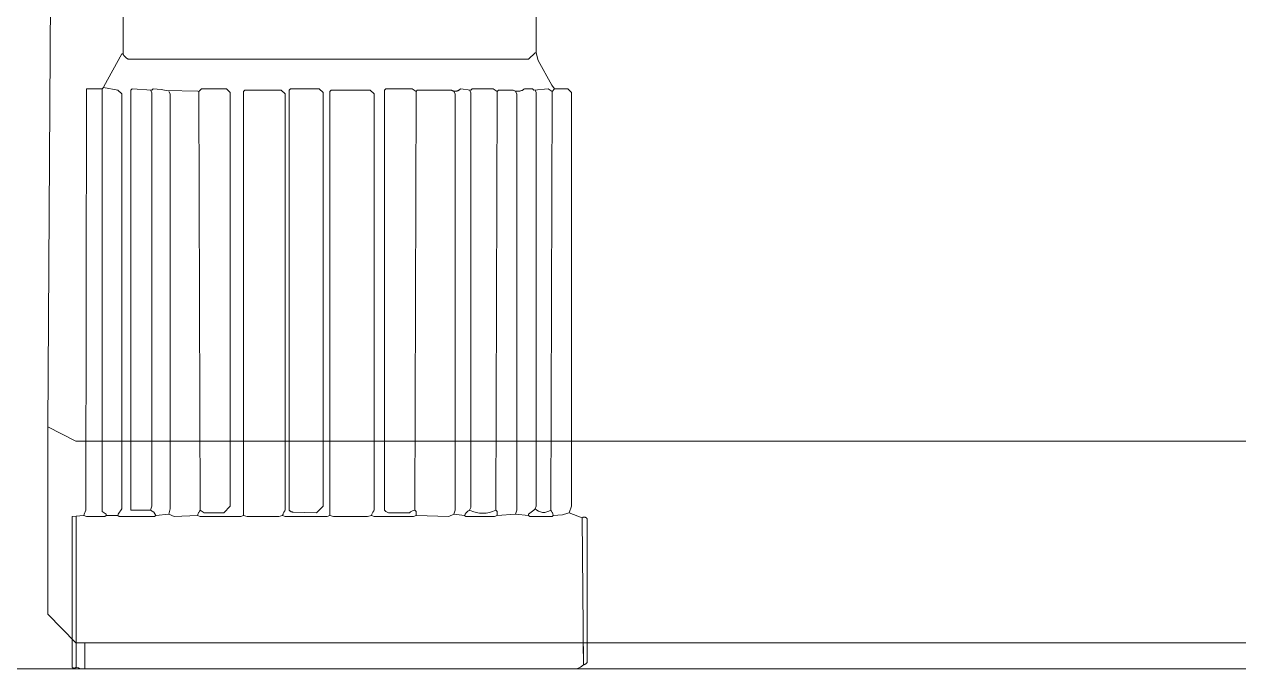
# Model space of a CAD drawing. Header units: millimetres. Extents: x 0 to 28440, y -12508 to -2066.
# Drawn here: x 15594.5 to 15688.8, y -11662.7 to -11612.7 of the extents above; entities that cross this region are included whole.
import ezdxf

# ---------------------------------------------------------------- set-up
doc = ezdxf.new("R2010")
doc.units = ezdxf.units.MM
doc.layers.add('DS-定制五金', color=2, linetype='Continuous', lineweight=13)
doc.layers.add('DS-定制柜体', color=4, linetype='Continuous', lineweight=13)

# ---------------------------------------------------------------- blocks, each defined once
blk = doc.blocks.new('LEGEND_d3e6bdb468ea488bd05571ffb39fac93_d3da621e1dc04da98d470efddcf8631cc4e987ac-bb7d-4b6a-88a1-6a62ea4ebbe8')
at = {"layer": 'DS-定制五金', "color": 0, "linetype": 'Continuous'}
for p, q in [((19.9, 22.209), (19.9, 20)), ((59, 20.2), (58.985, 21.91)), ((59.3, 20.4), (59.3, 21.91)), ((19.9, 20), (19.91, 19.992)), ((19.91, 19.992), (19.92, 19.985)), ((19.92, 19.985), (19.931, 19.979)), ((19.931, 19.979), (19.942, 19.973)), ((19.942, 19.973), (19.954, 19.968)), ((19.954, 19.968), (19.965, 19.963)), ((19.965, 19.963), (19.977, 19.959)), ((19.977, 19.959), (19.989, 19.955)), ((19.989, 19.955), (20.001, 19.952)), ((20.001, 19.952), (20.014, 19.95)), ((20.014, 19.95), (20.026, 19.949)), ((20.026, 19.949), (20.039, 19.948)), ((20.039, 19.948), (20.051, 19.947)), ((20.051, 19.947), (20.064, 19.948)), ((20.064, 19.948), (20.077, 19.949)), ((20.077, 19.949), (20.089, 19.951)), ((20.089, 19.951), (20.101, 19.953)), ((20.101, 19.953), (20.114, 19.956)), ((20.114, 19.956), (20.126, 19.96)), ((20.126, 19.96), (20.137, 19.964)), ((20.137, 19.964), (20.149, 19.969)), ((20.149, 19.969), (20.16, 19.974)), ((20.16, 19.974), (20.171, 19.98)), ((20.171, 19.98), (20.182, 19.987)), ((20.182, 19.987), (20.192, 19.994)), ((20.2, 20), (20.39, 19.97)), ((20.39, 19.97), (20.5, 19.9)), ((20.5, 19.9), (58.5, 19.9)), ((58.5, 19.9), (58.79, 20.03)), ((58.79, 20.03), (59, 20.2)), ((59, 20.2), (59.023, 20.205)), ((59.023, 20.205), (59.045, 20.21)), ((59.045, 20.21), (59.068, 20.217)), ((59.068, 20.217), (59.089, 20.225)), ((59.089, 20.225), (59.111, 20.234)), ((59.111, 20.234), (59.132, 20.245)), ((59.132, 20.245), (59.152, 20.256)), ((59.152, 20.256), (59.171, 20.268)), ((59.171, 20.268), (59.19, 20.282)), ((59.19, 20.282), (59.209, 20.296)), ((59.209, 20.296), (59.226, 20.311)), ((59.226, 20.311), (59.243, 20.328)), ((59.243, 20.328), (59.259, 20.345)), ((59.259, 20.345), (59.273, 20.363)), ((59.273, 20.363), (59.287, 20.381)), ((59.287, 20.381), (59.3, 20.4))]:
    blk.add_line(p, q, dxfattribs=at)
blk = doc.blocks.new('LEGEND_d3e6bdb468ea488bd05571ffb39fac93_d3da621e1dc04da98d470efddcf8631cab387f7d-6159-4f53-a709-f09bd9b5b5cb')
at = {"layer": 'DS-定制五金', "color": 0, "linetype": 'Continuous'}
for p, q in [((19.9, 22.209), (19.9, 20)), ((59, 20.2), (58.985, 21.91)), ((59.3, 20.4), (59.3, 21.91)), ((19.9, 20), (19.91, 19.992)), ((19.91, 19.992), (19.92, 19.985)), ((19.92, 19.985), (19.931, 19.979)), ((19.931, 19.979), (19.942, 19.973)), ((19.942, 19.973), (19.954, 19.968)), ((19.954, 19.968), (19.965, 19.963)), ((19.965, 19.963), (19.977, 19.959)), ((19.977, 19.959), (19.989, 19.955)), ((19.989, 19.955), (20.001, 19.952)), ((20.001, 19.952), (20.014, 19.95)), ((20.014, 19.95), (20.026, 19.949)), ((20.026, 19.949), (20.039, 19.948)), ((20.039, 19.948), (20.051, 19.947)), ((20.051, 19.947), (20.064, 19.948)), ((20.064, 19.948), (20.077, 19.949)), ((20.077, 19.949), (20.089, 19.951)), ((20.089, 19.951), (20.101, 19.953)), ((20.101, 19.953), (20.114, 19.956)), ((20.114, 19.956), (20.126, 19.96)), ((20.126, 19.96), (20.137, 19.964)), ((20.137, 19.964), (20.149, 19.969)), ((20.149, 19.969), (20.16, 19.974)), ((20.16, 19.974), (20.171, 19.98)), ((20.171, 19.98), (20.182, 19.987)), ((20.182, 19.987), (20.192, 19.994)), ((20.2, 20), (20.39, 19.97)), ((20.39, 19.97), (20.5, 19.9)), ((20.5, 19.9), (58.5, 19.9)), ((58.5, 19.9), (58.79, 20.03)), ((58.79, 20.03), (59, 20.2)), ((59, 20.2), (59.023, 20.205)), ((59.023, 20.205), (59.045, 20.21)), ((59.045, 20.21), (59.068, 20.217)), ((59.068, 20.217), (59.089, 20.225)), ((59.089, 20.225), (59.111, 20.234)), ((59.111, 20.234), (59.132, 20.245)), ((59.132, 20.245), (59.152, 20.256)), ((59.152, 20.256), (59.171, 20.268)), ((59.171, 20.268), (59.19, 20.282)), ((59.19, 20.282), (59.209, 20.296)), ((59.209, 20.296), (59.226, 20.311)), ((59.226, 20.311), (59.243, 20.328)), ((59.243, 20.328), (59.259, 20.345)), ((59.259, 20.345), (59.273, 20.363)), ((59.273, 20.363), (59.287, 20.381)), ((59.287, 20.381), (59.3, 20.4))]:
    blk.add_line(p, q, dxfattribs=at)
blk = doc.blocks.new('LEGEND_953293f18ee7726aa09bb76cf57d91c6_3e65892476c2494f8949352c9f7041b3')
at = {"layer": 'DS-定制五金', "color": 134, "linetype": 'Continuous'}
for p, q in [((111.362, 113.713), (110.854, 35.516)), ((110.854, 35.516), (110.854, 21.525)), ((110.854, 21.525), (113.006, 19.372)), ((113.006, 19.372), (543.506, 19.372))]:
    blk.add_line(p, q, dxfattribs=at)
at = {"layer": 'DS-定制五金', "color": 134, "linetype": 'Continuous', "flags": 128}
blk.add_lwpolyline([(110.854, 35.516), (113.006, 34.44), (543.506, 34.44), (546.735, 35.516)], dxfattribs=at)
blk = doc.blocks.new('LEGEND_d3e6bdb468ea488bd05571ffb39fac93_d3da621e1dc04da98d470efddcf8631cd9bfe25e-3045-472c-9ae9-103e1ed977b9')
at = {"layer": 'DS-定制五金', "color": 0, "linetype": 'Continuous', "flags": 128}
for points in [[(56.8, 64.9), (56.58, 65.19), (55.538, 67.108), (55.4, 67.7), (55.4, 114.5)], [(23.8, 114.6), (23.8, 67.6), (23.816, 67.564), (23.834, 67.53), (23.853, 67.496), (23.874, 67.464), (23.897, 67.432), (23.922, 67.402), (23.948, 67.373), (23.976, 67.346), (24.005, 67.32), (24.035, 67.295), (24.067, 67.272), (24.099, 67.251), (24.133, 67.232), (24.168, 67.214), (24.2, 67.2), (54.8, 67.2), (55.3, 67.7), (55.4, 67.7)], [(22.5, 31.8), (22.5, 31.9), (22.2, 32.1), (22.2, 64.9), (22.3, 65), (22.32, 65.09), (23.7, 67.6), (23.8, 67.6)], [(20.8, 31.8), (20.82, 31.89), (20.95, 32.2), (21, 64.9), (22.2, 64.9), (22.3, 65), (23.4, 64.8), (23.7, 64.5), (23.7, 32.3), (23.42, 31.89), (23.4, 31.8)], [(29.7, 32.2), (30, 32), (31.5, 32), (32, 32.5), (32, 64.6), (31.7, 64.9), (29.8, 64.9), (29.6, 64.7), (29.51, 64.72), (27.092, 64.762), (26.708, 64.838), (26.1, 64.9), (26, 64.8), (24.5, 64.9), (24.4, 64.8), (24.4, 32.2), (25.9, 32.2)], [(25.9, 32.2), (26, 32.5), (26, 64.6), (25.9, 64.8)], [(27.3, 64.7), (27.4, 64.5), (27.4, 32.3), (27.3, 31.9), (26.3, 31.8)], [(29.7, 32.2), (29.6, 64.7)], [(33, 31.8), (33, 64.7), (33.1, 64.8), (35.9, 64.8), (36.2, 64.5), (36.2, 32.2), (36.169, 32.162), (36.14, 32.122), (36.114, 32.08), (36.089, 32.038), (36.067, 31.994), (36.047, 31.949), (36.03, 31.903), (36.015, 31.856), (36.002, 31.808), (36, 31.8)], [(39.1, 32.5), (39.1, 64.6), (38.8, 64.9), (36.6, 64.9), (36.5, 64.8), (36.5, 32.2), (36.515, 32.183), (36.53, 32.167), (36.546, 32.152), (36.563, 32.138), (36.581, 32.125), (36.6, 32.112), (36.619, 32.101), (36.638, 32.091), (36.659, 32.081), (36.679, 32.073), (36.7, 32.066), (36.722, 32.06), (36.743, 32.055), (36.765, 32.051), (36.787, 32.048), (36.802, 32.047), (38.6, 32), (39.1, 32.5)], [(39.6, 31.8), (39.6, 64.7), (39.7, 64.8), (42.7, 64.8), (43, 64.5), (43, 32.2), (42.969, 32.162), (42.94, 32.122), (42.914, 32.08), (42.889, 32.038), (42.867, 31.994), (42.847, 31.949), (42.83, 31.903), (42.815, 31.856), (42.802, 31.808), (42.8, 31.8)], [(45.7, 32), (44.1, 32), (43.9, 32.1), (43.8, 32.2), (43.8, 64.8), (43.9, 64.9), (45.9, 64.9), (46.2, 64.7), (46.3, 64.8), (48.9, 64.8), (48.924, 64.785), (48.948, 64.772), (48.973, 64.759), (48.998, 64.749), (49.024, 64.739), (49.051, 64.731), (49.078, 64.724), (49.105, 64.719), (49.132, 64.715), (49.16, 64.712), (49.188, 64.711), (49.216, 64.711), (49.243, 64.713), (49.271, 64.717), (49.298, 64.721), (49.325, 64.727), (49.352, 64.735), (49.378, 64.744), (49.404, 64.754), (49.429, 64.766), (49.454, 64.779), (49.478, 64.793), (49.501, 64.809), (49.523, 64.825), (49.544, 64.843), (49.565, 64.862), (49.584, 64.882), (49.6, 64.9), (50.4, 64.8), (50.5, 64.9), (52.1, 64.9), (52.4, 64.7), (52.5, 64.8), (53.6, 64.8), (53.639, 64.781), (53.678, 64.765), (53.719, 64.75), (53.76, 64.738), (53.801, 64.728), (53.844, 64.72), (53.886, 64.714), (53.929, 64.711), (53.972, 64.709), (54.015, 64.71), (54.057, 64.714), (54.1, 64.719), (54.142, 64.727), (54.184, 64.737), (54.225, 64.749), (54.266, 64.763), (54.305, 64.779), (54.344, 64.797), (54.382, 64.818), (54.418, 64.84), (54.454, 64.864), (54.488, 64.89), (54.5, 64.9), (55.1, 64.9), (55.2, 64.8), (56.3, 64.9), (56.6, 64.7), (56.8, 64.9), (57.8, 64.9), (58.1, 64.6), (58.1, 32.5), (57.9, 32), (57.81, 31.98), (57.395, 31.843), (56.7, 31.8), (56.688, 31.848), (56.673, 31.895), (56.656, 31.941), (56.637, 31.986), (56.615, 32.03), (56.591, 32.073), (56.564, 32.115), (56.536, 32.155), (56.506, 32.193), (56.5, 32.2)], [(46.2, 31.8), (46.2, 32.1), (46.1, 32.2), (46.2, 64.7)], [(49.1, 31.9), (49.2, 32.2), (49.2, 64.5), (49.1, 64.7)], [(49.9, 31.8), (50, 31.7), (52.2, 31.7), (52.4, 31.8), (53.8, 31.9), (53.9, 32.2), (53.9, 64.5), (53.8, 64.7)], [(50.3, 32.2), (50.4, 32.4), (50.4, 64.6), (50.3, 64.8)], [(52.4, 31.8), (52.4, 32.1), (52.3, 32.2), (52.4, 64.7)], [(54.8, 31.8), (54.8, 31.9), (55.2, 32.2), (55.3, 32.3), (55.4, 32.5), (55.4, 64.6), (55.3, 64.8)], [(56.5, 32.2), (56.6, 64.7)], [(26.3, 31.8), (26.2, 31.7), (23.5, 31.7), (23.4, 31.8), (22.5, 31.8), (22.4, 31.7), (21, 31.7), (20.8, 31.8), (19.9, 31.7), (19.9, 20), (19.91, 19.992), (19.92, 19.985), (19.931, 19.979), (19.942, 19.973), (19.954, 19.968), (19.965, 19.963), (19.977, 19.959), (19.989, 19.955), (20.001, 19.952), (20.014, 19.95), (20.026, 19.949), (20.039, 19.948), (20.051, 19.947), (20.064, 19.948), (20.077, 19.949), (20.089, 19.951), (20.101, 19.953), (20.114, 19.956), (20.126, 19.96), (20.137, 19.964), (20.149, 19.969), (20.16, 19.974), (20.171, 19.98), (20.182, 19.987), (20.192, 19.994), (20.2, 20), (20.39, 19.97), (20.5, 19.9), (58.5, 19.9), (58.79, 20.03), (59, 20.2), (59.023, 20.205), (59.045, 20.21), (59.068, 20.217), (59.089, 20.225), (59.111, 20.234), (59.132, 20.245), (59.152, 20.256), (59.171, 20.268), (59.19, 20.282), (59.209, 20.296), (59.226, 20.311), (59.243, 20.328), (59.259, 20.345), (59.273, 20.363), (59.287, 20.381), (59.3, 20.4), (59.3, 31.5), (59.295, 31.512), (59.289, 31.524), (59.282, 31.536), (59.275, 31.547), (59.268, 31.558), (59.259, 31.568), (59.25, 31.578), (59.241, 31.588), (59.231, 31.597), (59.221, 31.605), (59.21, 31.613), (59.199, 31.621), (59.188, 31.628), (59.176, 31.634), (59.164, 31.639), (59.152, 31.644), (59.139, 31.648), (59.126, 31.652), (59.113, 31.655), (59.1, 31.657), (59.087, 31.659), (59.074, 31.66), (59.06, 31.66), (59.047, 31.659), (59.034, 31.658), (59.021, 31.656), (59.008, 31.654), (58.995, 31.65), (58.982, 31.646), (58.969, 31.642), (58.957, 31.636), (58.945, 31.631), (58.934, 31.624), (58.922, 31.617), (58.912, 31.609), (58.901, 31.601), (58.9, 31.6), (57.9, 32)], [(27.3, 31.9), (27.7, 31.7), (29.5, 31.8), (29.512, 31.848), (29.527, 31.895), (29.544, 31.941), (29.563, 31.986), (29.585, 32.03), (29.609, 32.073), (29.636, 32.115), (29.664, 32.155), (29.694, 32.193), (29.7, 32.2)], [(29.5, 31.8), (29.7, 31.7), (32.8, 31.7), (33, 31.8), (33.3, 31.7), (35.7, 31.7), (36, 31.8), (36.2, 31.7), (39.4, 31.7), (39.6, 31.8), (39.9, 31.7), (42.5, 31.7), (42.8, 31.8), (43, 31.7), (46, 31.7), (46.2, 31.8), (48.7, 31.7), (49.1, 31.9), (49.9, 31.8), (49.922, 31.842), (49.947, 31.882), (49.974, 31.921), (50.003, 31.959), (50.033, 31.995), (50.066, 32.03), (50.1, 32.063), (50.136, 32.093), (50.173, 32.122), (50.212, 32.149), (50.253, 32.174), (50.294, 32.197), (50.3, 32.2)], [(56.7, 31.8), (56.6, 31.7), (54.9, 31.7), (54.8, 31.8), (53.8, 31.9)], [(59, 20.2), (58.9, 31.6)]]:
    blk.add_lwpolyline(points, dxfattribs=at)
at = {"layer": 'DS-定制五金', "color": 0, "linetype": 'Continuous'}
for centre, major_axis, start_param, end_param in [((25.59, 31.49), (0, 0.775), 5.124061, 5.871514), ((46.308, 31.283), (0, 0.94), 0.223477, 0.703818), ((51.3, 34.139), (0, 2.181), 2.665345, 3.61784), ((55.96, 32.969), (0, 0.939), 2.362764, 3.754139)]:
    blk.add_ellipse(centre, major_axis=major_axis, ratio=1, start_param=start_param, end_param=end_param, dxfattribs=at)
blk = doc.blocks.new('LEGEND_d3e6bdb468ea488bd05571ffb39fac93_d3da621e1dc04da98d470efddcf8631cea69e9b8-d82e-4533-b4b5-eace0ded3eba')
at = {"layer": 'DS-定制五金', "color": 0, "linetype": 'Continuous', "flags": 128}
for points in [[(56.8, 64.9), (56.58, 65.19), (55.538, 67.108), (55.4, 67.7), (55.4, 114.5)], [(23.8, 114.6), (23.8, 67.6), (23.816, 67.564), (23.834, 67.53), (23.853, 67.496), (23.874, 67.464), (23.897, 67.432), (23.922, 67.402), (23.948, 67.373), (23.976, 67.346), (24.005, 67.32), (24.035, 67.295), (24.067, 67.272), (24.099, 67.251), (24.133, 67.232), (24.168, 67.214), (24.2, 67.2), (54.8, 67.2), (55.3, 67.7), (55.4, 67.7)], [(22.5, 31.8), (22.5, 31.9), (22.2, 32.1), (22.2, 64.9), (22.3, 65), (22.32, 65.09), (23.7, 67.6), (23.8, 67.6)], [(20.8, 31.8), (20.82, 31.89), (20.95, 32.2), (21, 64.9), (22.2, 64.9), (22.3, 65), (23.4, 64.8), (23.7, 64.5), (23.7, 32.3), (23.42, 31.89), (23.4, 31.8)], [(29.7, 32.2), (30, 32), (31.5, 32), (32, 32.5), (32, 64.6), (31.7, 64.9), (29.8, 64.9), (29.6, 64.7), (29.51, 64.72), (27.092, 64.762), (26.708, 64.838), (26.1, 64.9), (26, 64.8), (24.5, 64.9), (24.4, 64.8), (24.4, 32.2), (25.9, 32.2)], [(25.9, 32.2), (26, 32.5), (26, 64.6), (25.9, 64.8)], [(27.3, 64.7), (27.4, 64.5), (27.4, 32.3), (27.3, 31.9), (26.3, 31.8)], [(29.7, 32.2), (29.6, 64.7)], [(33, 31.8), (33, 64.7), (33.1, 64.8), (35.9, 64.8), (36.2, 64.5), (36.2, 32.2), (36.169, 32.162), (36.14, 32.122), (36.114, 32.08), (36.089, 32.038), (36.067, 31.994), (36.047, 31.949), (36.03, 31.903), (36.015, 31.856), (36.002, 31.808), (36, 31.8)], [(39.1, 32.5), (39.1, 64.6), (38.8, 64.9), (36.6, 64.9), (36.5, 64.8), (36.5, 32.2), (36.515, 32.183), (36.53, 32.167), (36.546, 32.152), (36.563, 32.138), (36.581, 32.125), (36.6, 32.112), (36.619, 32.101), (36.638, 32.091), (36.659, 32.081), (36.679, 32.073), (36.7, 32.066), (36.722, 32.06), (36.743, 32.055), (36.765, 32.051), (36.787, 32.048), (36.802, 32.047), (38.6, 32), (39.1, 32.5)], [(39.6, 31.8), (39.6, 64.7), (39.7, 64.8), (42.7, 64.8), (43, 64.5), (43, 32.2), (42.969, 32.162), (42.94, 32.122), (42.914, 32.08), (42.889, 32.038), (42.867, 31.994), (42.847, 31.949), (42.83, 31.903), (42.815, 31.856), (42.802, 31.808), (42.8, 31.8)], [(45.7, 32), (44.1, 32), (43.9, 32.1), (43.8, 32.2), (43.8, 64.8), (43.9, 64.9), (45.9, 64.9), (46.2, 64.7), (46.3, 64.8), (48.9, 64.8), (48.924, 64.785), (48.948, 64.772), (48.973, 64.759), (48.998, 64.749), (49.024, 64.739), (49.051, 64.731), (49.078, 64.724), (49.105, 64.719), (49.132, 64.715), (49.16, 64.712), (49.188, 64.711), (49.216, 64.711), (49.243, 64.713), (49.271, 64.717), (49.298, 64.721), (49.325, 64.727), (49.352, 64.735), (49.378, 64.744), (49.404, 64.754), (49.429, 64.766), (49.454, 64.779), (49.478, 64.793), (49.501, 64.809), (49.523, 64.825), (49.544, 64.843), (49.565, 64.862), (49.584, 64.882), (49.6, 64.9), (50.4, 64.8), (50.5, 64.9), (52.1, 64.9), (52.4, 64.7), (52.5, 64.8), (53.6, 64.8), (53.639, 64.781), (53.678, 64.765), (53.719, 64.75), (53.76, 64.738), (53.801, 64.728), (53.844, 64.72), (53.886, 64.714), (53.929, 64.711), (53.972, 64.709), (54.015, 64.71), (54.057, 64.714), (54.1, 64.719), (54.142, 64.727), (54.184, 64.737), (54.225, 64.749), (54.266, 64.763), (54.305, 64.779), (54.344, 64.797), (54.382, 64.818), (54.418, 64.84), (54.454, 64.864), (54.488, 64.89), (54.5, 64.9), (55.1, 64.9), (55.2, 64.8), (56.3, 64.9), (56.6, 64.7), (56.8, 64.9), (57.8, 64.9), (58.1, 64.6), (58.1, 32.5), (57.9, 32), (57.81, 31.98), (57.395, 31.843), (56.7, 31.8), (56.688, 31.848), (56.673, 31.895), (56.656, 31.941), (56.637, 31.986), (56.615, 32.03), (56.591, 32.073), (56.564, 32.115), (56.536, 32.155), (56.506, 32.193), (56.5, 32.2)], [(46.2, 31.8), (46.2, 32.1), (46.1, 32.2), (46.2, 64.7)], [(49.1, 31.9), (49.2, 32.2), (49.2, 64.5), (49.1, 64.7)], [(49.9, 31.8), (50, 31.7), (52.2, 31.7), (52.4, 31.8), (53.8, 31.9), (53.9, 32.2), (53.9, 64.5), (53.8, 64.7)], [(50.3, 32.2), (50.4, 32.4), (50.4, 64.6), (50.3, 64.8)], [(52.4, 31.8), (52.4, 32.1), (52.3, 32.2), (52.4, 64.7)], [(54.8, 31.8), (54.8, 31.9), (55.2, 32.2), (55.3, 32.3), (55.4, 32.5), (55.4, 64.6), (55.3, 64.8)], [(56.5, 32.2), (56.6, 64.7)], [(26.3, 31.8), (26.2, 31.7), (23.5, 31.7), (23.4, 31.8), (22.5, 31.8), (22.4, 31.7), (21, 31.7), (20.8, 31.8), (19.9, 31.7), (19.9, 20), (19.91, 19.992), (19.92, 19.985), (19.931, 19.979), (19.942, 19.973), (19.954, 19.968), (19.965, 19.963), (19.977, 19.959), (19.989, 19.955), (20.001, 19.952), (20.014, 19.95), (20.026, 19.949), (20.039, 19.948), (20.051, 19.947), (20.064, 19.948), (20.077, 19.949), (20.089, 19.951), (20.101, 19.953), (20.114, 19.956), (20.126, 19.96), (20.137, 19.964), (20.149, 19.969), (20.16, 19.974), (20.171, 19.98), (20.182, 19.987), (20.192, 19.994), (20.2, 20), (20.39, 19.97), (20.5, 19.9), (58.5, 19.9), (58.79, 20.03), (59, 20.2), (59.023, 20.205), (59.045, 20.21), (59.068, 20.217), (59.089, 20.225), (59.111, 20.234), (59.132, 20.245), (59.152, 20.256), (59.171, 20.268), (59.19, 20.282), (59.209, 20.296), (59.226, 20.311), (59.243, 20.328), (59.259, 20.345), (59.273, 20.363), (59.287, 20.381), (59.3, 20.4), (59.3, 31.5), (59.295, 31.512), (59.289, 31.524), (59.282, 31.536), (59.275, 31.547), (59.268, 31.558), (59.259, 31.568), (59.25, 31.578), (59.241, 31.588), (59.231, 31.597), (59.221, 31.605), (59.21, 31.613), (59.199, 31.621), (59.188, 31.628), (59.176, 31.634), (59.164, 31.639), (59.152, 31.644), (59.139, 31.648), (59.126, 31.652), (59.113, 31.655), (59.1, 31.657), (59.087, 31.659), (59.074, 31.66), (59.06, 31.66), (59.047, 31.659), (59.034, 31.658), (59.021, 31.656), (59.008, 31.654), (58.995, 31.65), (58.982, 31.646), (58.969, 31.642), (58.957, 31.636), (58.945, 31.631), (58.934, 31.624), (58.922, 31.617), (58.912, 31.609), (58.901, 31.601), (58.9, 31.6), (57.9, 32)], [(27.3, 31.9), (27.7, 31.7), (29.5, 31.8), (29.512, 31.848), (29.527, 31.895), (29.544, 31.941), (29.563, 31.986), (29.585, 32.03), (29.609, 32.073), (29.636, 32.115), (29.664, 32.155), (29.694, 32.193), (29.7, 32.2)], [(29.5, 31.8), (29.7, 31.7), (32.8, 31.7), (33, 31.8), (33.3, 31.7), (35.7, 31.7), (36, 31.8), (36.2, 31.7), (39.4, 31.7), (39.6, 31.8), (39.9, 31.7), (42.5, 31.7), (42.8, 31.8), (43, 31.7), (46, 31.7), (46.2, 31.8), (48.7, 31.7), (49.1, 31.9), (49.9, 31.8), (49.922, 31.842), (49.947, 31.882), (49.974, 31.921), (50.003, 31.959), (50.033, 31.995), (50.066, 32.03), (50.1, 32.063), (50.136, 32.093), (50.173, 32.122), (50.212, 32.149), (50.253, 32.174), (50.294, 32.197), (50.3, 32.2)], [(56.7, 31.8), (56.6, 31.7), (54.9, 31.7), (54.8, 31.8), (53.8, 31.9)], [(59, 20.2), (58.9, 31.6)]]:
    blk.add_lwpolyline(points, dxfattribs=at)
at = {"layer": 'DS-定制五金', "color": 0, "linetype": 'Continuous'}
for centre, major_axis, start_param, end_param in [((25.59, 31.49), (0, 0.775), 5.124061, 5.871514), ((46.308, 31.283), (0, 0.94), 0.223477, 0.703818), ((51.3, 34.139), (0, 2.181), 2.665345, 3.61784), ((55.96, 32.969), (0, 0.939), 2.362764, 3.754139)]:
    blk.add_ellipse(centre, major_axis=major_axis, ratio=1, start_param=start_param, end_param=end_param, dxfattribs=at)
blk = doc.blocks.new('LEGEND_d3e6bdb468ea488bd05571ffb39fac93_d3da621e1dc04da98d470efddcf8631c612b5041-840e-4bc0-9533-0843aa17b75d')
at = {"layer": 'DS-定制五金', "color": 0, "linetype": 'Continuous', "flags": 128}
for points in [[(56.8, 64.9), (56.58, 65.19), (55.538, 67.108), (55.4, 67.7), (55.4, 114.5)], [(23.8, 114.6), (23.8, 67.6), (23.816, 67.564), (23.834, 67.53), (23.853, 67.496), (23.874, 67.464), (23.897, 67.432), (23.922, 67.402), (23.948, 67.373), (23.976, 67.346), (24.005, 67.32), (24.035, 67.295), (24.067, 67.272), (24.099, 67.251), (24.133, 67.232), (24.168, 67.214), (24.2, 67.2), (54.8, 67.2), (55.3, 67.7), (55.4, 67.7)], [(22.5, 31.8), (22.5, 31.9), (22.2, 32.1), (22.2, 64.9), (22.3, 65), (22.32, 65.09), (23.7, 67.6), (23.8, 67.6)], [(20.8, 31.8), (20.82, 31.89), (20.95, 32.2), (21, 64.9), (22.2, 64.9), (22.3, 65), (23.4, 64.8), (23.7, 64.5), (23.7, 32.3), (23.42, 31.89), (23.4, 31.8)], [(29.7, 32.2), (30, 32), (31.5, 32), (32, 32.5), (32, 64.6), (31.7, 64.9), (29.8, 64.9), (29.6, 64.7), (29.51, 64.72), (27.092, 64.762), (26.708, 64.838), (26.1, 64.9), (26, 64.8), (24.5, 64.9), (24.4, 64.8), (24.4, 32.2), (25.9, 32.2)], [(25.9, 32.2), (26, 32.5), (26, 64.6), (25.9, 64.8)], [(27.3, 64.7), (27.4, 64.5), (27.4, 32.3), (27.3, 31.9), (26.3, 31.8)], [(29.7, 32.2), (29.6, 64.7)], [(33, 31.8), (33, 64.7), (33.1, 64.8), (35.9, 64.8), (36.2, 64.5), (36.2, 32.2), (36.169, 32.162), (36.14, 32.122), (36.114, 32.08), (36.089, 32.038), (36.067, 31.994), (36.047, 31.949), (36.03, 31.903), (36.015, 31.856), (36.002, 31.808), (36, 31.8)], [(39.1, 32.5), (39.1, 64.6), (38.8, 64.9), (36.6, 64.9), (36.5, 64.8), (36.5, 32.2), (36.515, 32.183), (36.53, 32.167), (36.546, 32.152), (36.563, 32.138), (36.581, 32.125), (36.6, 32.112), (36.619, 32.101), (36.638, 32.091), (36.659, 32.081), (36.679, 32.073), (36.7, 32.066), (36.722, 32.06), (36.743, 32.055), (36.765, 32.051), (36.787, 32.048), (36.802, 32.047), (38.6, 32), (39.1, 32.5)], [(39.6, 31.8), (39.6, 64.7), (39.7, 64.8), (42.7, 64.8), (43, 64.5), (43, 32.2), (42.969, 32.162), (42.94, 32.122), (42.914, 32.08), (42.889, 32.038), (42.867, 31.994), (42.847, 31.949), (42.83, 31.903), (42.815, 31.856), (42.802, 31.808), (42.8, 31.8)], [(45.7, 32), (44.1, 32), (43.9, 32.1), (43.8, 32.2), (43.8, 64.8), (43.9, 64.9), (45.9, 64.9), (46.2, 64.7), (46.3, 64.8), (48.9, 64.8), (48.924, 64.785), (48.948, 64.772), (48.973, 64.759), (48.998, 64.749), (49.024, 64.739), (49.051, 64.731), (49.078, 64.724), (49.105, 64.719), (49.132, 64.715), (49.16, 64.712), (49.188, 64.711), (49.216, 64.711), (49.243, 64.713), (49.271, 64.717), (49.298, 64.721), (49.325, 64.727), (49.352, 64.735), (49.378, 64.744), (49.404, 64.754), (49.429, 64.766), (49.454, 64.779), (49.478, 64.793), (49.501, 64.809), (49.523, 64.825), (49.544, 64.843), (49.565, 64.862), (49.584, 64.882), (49.6, 64.9), (50.4, 64.8), (50.5, 64.9), (52.1, 64.9), (52.4, 64.7), (52.5, 64.8), (53.6, 64.8), (53.639, 64.781), (53.678, 64.765), (53.719, 64.75), (53.76, 64.738), (53.801, 64.728), (53.844, 64.72), (53.886, 64.714), (53.929, 64.711), (53.972, 64.709), (54.015, 64.71), (54.057, 64.714), (54.1, 64.719), (54.142, 64.727), (54.184, 64.737), (54.225, 64.749), (54.266, 64.763), (54.305, 64.779), (54.344, 64.797), (54.382, 64.818), (54.418, 64.84), (54.454, 64.864), (54.488, 64.89), (54.5, 64.9), (55.1, 64.9), (55.2, 64.8), (56.3, 64.9), (56.6, 64.7), (56.8, 64.9), (57.8, 64.9), (58.1, 64.6), (58.1, 32.5), (57.9, 32), (57.81, 31.98), (57.395, 31.843), (56.7, 31.8), (56.688, 31.848), (56.673, 31.895), (56.656, 31.941), (56.637, 31.986), (56.615, 32.03), (56.591, 32.073), (56.564, 32.115), (56.536, 32.155), (56.506, 32.193), (56.5, 32.2)], [(46.2, 31.8), (46.2, 32.1), (46.1, 32.2), (46.2, 64.7)], [(49.1, 31.9), (49.2, 32.2), (49.2, 64.5), (49.1, 64.7)], [(49.9, 31.8), (50, 31.7), (52.2, 31.7), (52.4, 31.8), (53.8, 31.9), (53.9, 32.2), (53.9, 64.5), (53.8, 64.7)], [(50.3, 32.2), (50.4, 32.4), (50.4, 64.6), (50.3, 64.8)], [(52.4, 31.8), (52.4, 32.1), (52.3, 32.2), (52.4, 64.7)], [(54.8, 31.8), (54.8, 31.9), (55.2, 32.2), (55.3, 32.3), (55.4, 32.5), (55.4, 64.6), (55.3, 64.8)], [(56.5, 32.2), (56.6, 64.7)], [(26.3, 31.8), (26.2, 31.7), (23.5, 31.7), (23.4, 31.8), (22.5, 31.8), (22.4, 31.7), (21, 31.7), (20.8, 31.8), (19.9, 31.7), (19.9, 20), (19.91, 19.992), (19.92, 19.985), (19.931, 19.979), (19.942, 19.973), (19.954, 19.968), (19.965, 19.963), (19.977, 19.959), (19.989, 19.955), (20.001, 19.952), (20.014, 19.95), (20.026, 19.949), (20.039, 19.948), (20.051, 19.947), (20.064, 19.948), (20.077, 19.949), (20.089, 19.951), (20.101, 19.953), (20.114, 19.956), (20.126, 19.96), (20.137, 19.964), (20.149, 19.969), (20.16, 19.974), (20.171, 19.98), (20.182, 19.987), (20.192, 19.994), (20.2, 20), (20.39, 19.97), (20.5, 19.9), (58.5, 19.9), (58.79, 20.03), (59, 20.2), (59.023, 20.205), (59.045, 20.21), (59.068, 20.217), (59.089, 20.225), (59.111, 20.234), (59.132, 20.245), (59.152, 20.256), (59.171, 20.268), (59.19, 20.282), (59.209, 20.296), (59.226, 20.311), (59.243, 20.328), (59.259, 20.345), (59.273, 20.363), (59.287, 20.381), (59.3, 20.4), (59.3, 31.5), (59.295, 31.512), (59.289, 31.524), (59.282, 31.536), (59.275, 31.547), (59.268, 31.558), (59.259, 31.568), (59.25, 31.578), (59.241, 31.588), (59.231, 31.597), (59.221, 31.605), (59.21, 31.613), (59.199, 31.621), (59.188, 31.628), (59.176, 31.634), (59.164, 31.639), (59.152, 31.644), (59.139, 31.648), (59.126, 31.652), (59.113, 31.655), (59.1, 31.657), (59.087, 31.659), (59.074, 31.66), (59.06, 31.66), (59.047, 31.659), (59.034, 31.658), (59.021, 31.656), (59.008, 31.654), (58.995, 31.65), (58.982, 31.646), (58.969, 31.642), (58.957, 31.636), (58.945, 31.631), (58.934, 31.624), (58.922, 31.617), (58.912, 31.609), (58.901, 31.601), (58.9, 31.6), (57.9, 32)], [(27.3, 31.9), (27.7, 31.7), (29.5, 31.8), (29.512, 31.848), (29.527, 31.895), (29.544, 31.941), (29.563, 31.986), (29.585, 32.03), (29.609, 32.073), (29.636, 32.115), (29.664, 32.155), (29.694, 32.193), (29.7, 32.2)], [(29.5, 31.8), (29.7, 31.7), (32.8, 31.7), (33, 31.8), (33.3, 31.7), (35.7, 31.7), (36, 31.8), (36.2, 31.7), (39.4, 31.7), (39.6, 31.8), (39.9, 31.7), (42.5, 31.7), (42.8, 31.8), (43, 31.7), (46, 31.7), (46.2, 31.8), (48.7, 31.7), (49.1, 31.9), (49.9, 31.8), (49.922, 31.842), (49.947, 31.882), (49.974, 31.921), (50.003, 31.959), (50.033, 31.995), (50.066, 32.03), (50.1, 32.063), (50.136, 32.093), (50.173, 32.122), (50.212, 32.149), (50.253, 32.174), (50.294, 32.197), (50.3, 32.2)], [(56.7, 31.8), (56.6, 31.7), (54.9, 31.7), (54.8, 31.8), (53.8, 31.9)], [(59, 20.2), (58.9, 31.6)]]:
    blk.add_lwpolyline(points, dxfattribs=at)
at = {"layer": 'DS-定制五金', "color": 0, "linetype": 'Continuous'}
for centre, major_axis, start_param, end_param in [((25.59, 31.49), (0, 0.775), 5.124061, 5.871514), ((46.308, 31.283), (0, 0.94), 0.223477, 0.703818), ((51.3, 34.139), (0, 2.181), 2.665345, 3.61784), ((55.96, 32.969), (0, 0.939), 2.362764, 3.754139)]:
    blk.add_ellipse(centre, major_axis=major_axis, ratio=1, start_param=start_param, end_param=end_param, dxfattribs=at)
blk = doc.blocks.new('LEGEND_d3e6bdb468ea488bd05571ffb39fac93_d3da621e1dc04da98d470efddcf8631cef36c79e-3785-4059-a6c5-cceed408b3a5')
at = {"layer": 'DS-定制五金', "color": 0, "linetype": 'Continuous', "flags": 128}
for points in [[(56.8, 64.9), (56.58, 65.19), (55.538, 67.108), (55.4, 67.7), (55.4, 114.5)], [(23.8, 114.6), (23.8, 67.6), (23.816, 67.564), (23.834, 67.53), (23.853, 67.496), (23.874, 67.464), (23.897, 67.432), (23.922, 67.402), (23.948, 67.373), (23.976, 67.346), (24.005, 67.32), (24.035, 67.295), (24.067, 67.272), (24.099, 67.251), (24.133, 67.232), (24.168, 67.214), (24.2, 67.2), (54.8, 67.2), (55.3, 67.7), (55.4, 67.7)], [(22.5, 31.8), (22.5, 31.9), (22.2, 32.1), (22.2, 64.9), (22.3, 65), (22.32, 65.09), (23.7, 67.6), (23.8, 67.6)], [(20.8, 31.8), (20.82, 31.89), (20.95, 32.2), (21, 64.9), (22.2, 64.9), (22.3, 65), (23.4, 64.8), (23.7, 64.5), (23.7, 32.3), (23.42, 31.89), (23.4, 31.8)], [(29.7, 32.2), (30, 32), (31.5, 32), (32, 32.5), (32, 64.6), (31.7, 64.9), (29.8, 64.9), (29.6, 64.7), (29.51, 64.72), (27.092, 64.762), (26.708, 64.838), (26.1, 64.9), (26, 64.8), (24.5, 64.9), (24.4, 64.8), (24.4, 32.2), (25.9, 32.2)], [(25.9, 32.2), (26, 32.5), (26, 64.6), (25.9, 64.8)], [(27.3, 64.7), (27.4, 64.5), (27.4, 32.3), (27.3, 31.9), (26.3, 31.8)], [(29.7, 32.2), (29.6, 64.7)], [(33, 31.8), (33, 64.7), (33.1, 64.8), (35.9, 64.8), (36.2, 64.5), (36.2, 32.2), (36.169, 32.162), (36.14, 32.122), (36.114, 32.08), (36.089, 32.038), (36.067, 31.994), (36.047, 31.949), (36.03, 31.903), (36.015, 31.856), (36.002, 31.808), (36, 31.8)], [(39.1, 32.5), (39.1, 64.6), (38.8, 64.9), (36.6, 64.9), (36.5, 64.8), (36.5, 32.2), (36.515, 32.183), (36.53, 32.167), (36.546, 32.152), (36.563, 32.138), (36.581, 32.125), (36.6, 32.112), (36.619, 32.101), (36.638, 32.091), (36.659, 32.081), (36.679, 32.073), (36.7, 32.066), (36.722, 32.06), (36.743, 32.055), (36.765, 32.051), (36.787, 32.048), (36.802, 32.047), (38.6, 32), (39.1, 32.5)], [(39.6, 31.8), (39.6, 64.7), (39.7, 64.8), (42.7, 64.8), (43, 64.5), (43, 32.2), (42.969, 32.162), (42.94, 32.122), (42.914, 32.08), (42.889, 32.038), (42.867, 31.994), (42.847, 31.949), (42.83, 31.903), (42.815, 31.856), (42.802, 31.808), (42.8, 31.8)], [(45.7, 32), (44.1, 32), (43.9, 32.1), (43.8, 32.2), (43.8, 64.8), (43.9, 64.9), (45.9, 64.9), (46.2, 64.7), (46.3, 64.8), (48.9, 64.8), (48.924, 64.785), (48.948, 64.772), (48.973, 64.759), (48.998, 64.749), (49.024, 64.739), (49.051, 64.731), (49.078, 64.724), (49.105, 64.719), (49.132, 64.715), (49.16, 64.712), (49.188, 64.711), (49.216, 64.711), (49.243, 64.713), (49.271, 64.717), (49.298, 64.721), (49.325, 64.727), (49.352, 64.735), (49.378, 64.744), (49.404, 64.754), (49.429, 64.766), (49.454, 64.779), (49.478, 64.793), (49.501, 64.809), (49.523, 64.825), (49.544, 64.843), (49.565, 64.862), (49.584, 64.882), (49.6, 64.9), (50.4, 64.8), (50.5, 64.9), (52.1, 64.9), (52.4, 64.7), (52.5, 64.8), (53.6, 64.8), (53.639, 64.781), (53.678, 64.765), (53.719, 64.75), (53.76, 64.738), (53.801, 64.728), (53.844, 64.72), (53.886, 64.714), (53.929, 64.711), (53.972, 64.709), (54.015, 64.71), (54.057, 64.714), (54.1, 64.719), (54.142, 64.727), (54.184, 64.737), (54.225, 64.749), (54.266, 64.763), (54.305, 64.779), (54.344, 64.797), (54.382, 64.818), (54.418, 64.84), (54.454, 64.864), (54.488, 64.89), (54.5, 64.9), (55.1, 64.9), (55.2, 64.8), (56.3, 64.9), (56.6, 64.7), (56.8, 64.9), (57.8, 64.9), (58.1, 64.6), (58.1, 32.5), (57.9, 32), (57.81, 31.98), (57.395, 31.843), (56.7, 31.8), (56.688, 31.848), (56.673, 31.895), (56.656, 31.941), (56.637, 31.986), (56.615, 32.03), (56.591, 32.073), (56.564, 32.115), (56.536, 32.155), (56.506, 32.193), (56.5, 32.2)], [(46.2, 31.8), (46.2, 32.1), (46.1, 32.2), (46.2, 64.7)], [(49.1, 31.9), (49.2, 32.2), (49.2, 64.5), (49.1, 64.7)], [(49.9, 31.8), (50, 31.7), (52.2, 31.7), (52.4, 31.8), (53.8, 31.9), (53.9, 32.2), (53.9, 64.5), (53.8, 64.7)], [(50.3, 32.2), (50.4, 32.4), (50.4, 64.6), (50.3, 64.8)], [(52.4, 31.8), (52.4, 32.1), (52.3, 32.2), (52.4, 64.7)], [(54.8, 31.8), (54.8, 31.9), (55.2, 32.2), (55.3, 32.3), (55.4, 32.5), (55.4, 64.6), (55.3, 64.8)], [(56.5, 32.2), (56.6, 64.7)], [(26.3, 31.8), (26.2, 31.7), (23.5, 31.7), (23.4, 31.8), (22.5, 31.8), (22.4, 31.7), (21, 31.7), (20.8, 31.8), (19.9, 31.7), (19.9, 20), (19.91, 19.992), (19.92, 19.985), (19.931, 19.979), (19.942, 19.973), (19.954, 19.968), (19.965, 19.963), (19.977, 19.959), (19.989, 19.955), (20.001, 19.952), (20.014, 19.95), (20.026, 19.949), (20.039, 19.948), (20.051, 19.947), (20.064, 19.948), (20.077, 19.949), (20.089, 19.951), (20.101, 19.953), (20.114, 19.956), (20.126, 19.96), (20.137, 19.964), (20.149, 19.969), (20.16, 19.974), (20.171, 19.98), (20.182, 19.987), (20.192, 19.994), (20.2, 20), (20.39, 19.97), (20.5, 19.9), (58.5, 19.9), (58.79, 20.03), (59, 20.2), (59.023, 20.205), (59.045, 20.21), (59.068, 20.217), (59.089, 20.225), (59.111, 20.234), (59.132, 20.245), (59.152, 20.256), (59.171, 20.268), (59.19, 20.282), (59.209, 20.296), (59.226, 20.311), (59.243, 20.328), (59.259, 20.345), (59.273, 20.363), (59.287, 20.381), (59.3, 20.4), (59.3, 31.5), (59.295, 31.512), (59.289, 31.524), (59.282, 31.536), (59.275, 31.547), (59.268, 31.558), (59.259, 31.568), (59.25, 31.578), (59.241, 31.588), (59.231, 31.597), (59.221, 31.605), (59.21, 31.613), (59.199, 31.621), (59.188, 31.628), (59.176, 31.634), (59.164, 31.639), (59.152, 31.644), (59.139, 31.648), (59.126, 31.652), (59.113, 31.655), (59.1, 31.657), (59.087, 31.659), (59.074, 31.66), (59.06, 31.66), (59.047, 31.659), (59.034, 31.658), (59.021, 31.656), (59.008, 31.654), (58.995, 31.65), (58.982, 31.646), (58.969, 31.642), (58.957, 31.636), (58.945, 31.631), (58.934, 31.624), (58.922, 31.617), (58.912, 31.609), (58.901, 31.601), (58.9, 31.6), (57.9, 32)], [(27.3, 31.9), (27.7, 31.7), (29.5, 31.8), (29.512, 31.848), (29.527, 31.895), (29.544, 31.941), (29.563, 31.986), (29.585, 32.03), (29.609, 32.073), (29.636, 32.115), (29.664, 32.155), (29.694, 32.193), (29.7, 32.2)], [(29.5, 31.8), (29.7, 31.7), (32.8, 31.7), (33, 31.8), (33.3, 31.7), (35.7, 31.7), (36, 31.8), (36.2, 31.7), (39.4, 31.7), (39.6, 31.8), (39.9, 31.7), (42.5, 31.7), (42.8, 31.8), (43, 31.7), (46, 31.7), (46.2, 31.8), (48.7, 31.7), (49.1, 31.9), (49.9, 31.8), (49.922, 31.842), (49.947, 31.882), (49.974, 31.921), (50.003, 31.959), (50.033, 31.995), (50.066, 32.03), (50.1, 32.063), (50.136, 32.093), (50.173, 32.122), (50.212, 32.149), (50.253, 32.174), (50.294, 32.197), (50.3, 32.2)], [(56.7, 31.8), (56.6, 31.7), (54.9, 31.7), (54.8, 31.8), (53.8, 31.9)], [(59, 20.2), (58.9, 31.6)]]:
    blk.add_lwpolyline(points, dxfattribs=at)
at = {"layer": 'DS-定制五金', "color": 0, "linetype": 'Continuous'}
for centre, major_axis, start_param, end_param in [((25.59, 31.49), (0, 0.775), 5.124061, 5.871514), ((46.308, 31.283), (0, 0.94), 0.223477, 0.703818), ((51.3, 34.139), (0, 2.181), 2.665345, 3.61784), ((55.96, 32.969), (0, 0.939), 2.362764, 3.754139)]:
    blk.add_ellipse(centre, major_axis=major_axis, ratio=1, start_param=start_param, end_param=end_param, dxfattribs=at)
blk = doc.blocks.new('LEGEND_d3e6bdb468ea488bd05571ffb39fac93_d3da621e1dc04da98d470efddcf8631cf02dd087-63d5-4e89-8d9d-1c722d648f40')
at = {"layer": 'DS-定制五金', "color": 0, "linetype": 'Continuous', "flags": 128}
for points in [[(56.8, 64.9), (56.58, 65.19), (55.538, 67.108), (55.4, 67.7), (55.4, 114.5)], [(23.8, 114.6), (23.8, 67.6), (23.816, 67.564), (23.834, 67.53), (23.853, 67.496), (23.874, 67.464), (23.897, 67.432), (23.922, 67.402), (23.948, 67.373), (23.976, 67.346), (24.005, 67.32), (24.035, 67.295), (24.067, 67.272), (24.099, 67.251), (24.133, 67.232), (24.168, 67.214), (24.2, 67.2), (54.8, 67.2), (55.3, 67.7), (55.4, 67.7)], [(22.5, 31.8), (22.5, 31.9), (22.2, 32.1), (22.2, 64.9), (22.3, 65), (22.32, 65.09), (23.7, 67.6), (23.8, 67.6)], [(20.8, 31.8), (20.82, 31.89), (20.95, 32.2), (21, 64.9), (22.2, 64.9), (22.3, 65), (23.4, 64.8), (23.7, 64.5), (23.7, 32.3), (23.42, 31.89), (23.4, 31.8)], [(29.7, 32.2), (30, 32), (31.5, 32), (32, 32.5), (32, 64.6), (31.7, 64.9), (29.8, 64.9), (29.6, 64.7), (29.51, 64.72), (27.092, 64.762), (26.708, 64.838), (26.1, 64.9), (26, 64.8), (24.5, 64.9), (24.4, 64.8), (24.4, 32.2), (25.9, 32.2)], [(25.9, 32.2), (26, 32.5), (26, 64.6), (25.9, 64.8)], [(27.3, 64.7), (27.4, 64.5), (27.4, 32.3), (27.3, 31.9), (26.3, 31.8)], [(29.7, 32.2), (29.6, 64.7)], [(33, 31.8), (33, 64.7), (33.1, 64.8), (35.9, 64.8), (36.2, 64.5), (36.2, 32.2), (36.169, 32.162), (36.14, 32.122), (36.114, 32.08), (36.089, 32.038), (36.067, 31.994), (36.047, 31.949), (36.03, 31.903), (36.015, 31.856), (36.002, 31.808), (36, 31.8)], [(39.1, 32.5), (39.1, 64.6), (38.8, 64.9), (36.6, 64.9), (36.5, 64.8), (36.5, 32.2), (36.515, 32.183), (36.53, 32.167), (36.546, 32.152), (36.563, 32.138), (36.581, 32.125), (36.6, 32.112), (36.619, 32.101), (36.638, 32.091), (36.659, 32.081), (36.679, 32.073), (36.7, 32.066), (36.722, 32.06), (36.743, 32.055), (36.765, 32.051), (36.787, 32.048), (36.802, 32.047), (38.6, 32), (39.1, 32.5)], [(39.6, 31.8), (39.6, 64.7), (39.7, 64.8), (42.7, 64.8), (43, 64.5), (43, 32.2), (42.969, 32.162), (42.94, 32.122), (42.914, 32.08), (42.889, 32.038), (42.867, 31.994), (42.847, 31.949), (42.83, 31.903), (42.815, 31.856), (42.802, 31.808), (42.8, 31.8)], [(45.7, 32), (44.1, 32), (43.9, 32.1), (43.8, 32.2), (43.8, 64.8), (43.9, 64.9), (45.9, 64.9), (46.2, 64.7), (46.3, 64.8), (48.9, 64.8), (48.924, 64.785), (48.948, 64.772), (48.973, 64.759), (48.998, 64.749), (49.024, 64.739), (49.051, 64.731), (49.078, 64.724), (49.105, 64.719), (49.132, 64.715), (49.16, 64.712), (49.188, 64.711), (49.216, 64.711), (49.243, 64.713), (49.271, 64.717), (49.298, 64.721), (49.325, 64.727), (49.352, 64.735), (49.378, 64.744), (49.404, 64.754), (49.429, 64.766), (49.454, 64.779), (49.478, 64.793), (49.501, 64.809), (49.523, 64.825), (49.544, 64.843), (49.565, 64.862), (49.584, 64.882), (49.6, 64.9), (50.4, 64.8), (50.5, 64.9), (52.1, 64.9), (52.4, 64.7), (52.5, 64.8), (53.6, 64.8), (53.639, 64.781), (53.678, 64.765), (53.719, 64.75), (53.76, 64.738), (53.801, 64.728), (53.844, 64.72), (53.886, 64.714), (53.929, 64.711), (53.972, 64.709), (54.015, 64.71), (54.057, 64.714), (54.1, 64.719), (54.142, 64.727), (54.184, 64.737), (54.225, 64.749), (54.266, 64.763), (54.305, 64.779), (54.344, 64.797), (54.382, 64.818), (54.418, 64.84), (54.454, 64.864), (54.488, 64.89), (54.5, 64.9), (55.1, 64.9), (55.2, 64.8), (56.3, 64.9), (56.6, 64.7), (56.8, 64.9), (57.8, 64.9), (58.1, 64.6), (58.1, 32.5), (57.9, 32), (57.81, 31.98), (57.395, 31.843), (56.7, 31.8), (56.688, 31.848), (56.673, 31.895), (56.656, 31.941), (56.637, 31.986), (56.615, 32.03), (56.591, 32.073), (56.564, 32.115), (56.536, 32.155), (56.506, 32.193), (56.5, 32.2)], [(46.2, 31.8), (46.2, 32.1), (46.1, 32.2), (46.2, 64.7)], [(49.1, 31.9), (49.2, 32.2), (49.2, 64.5), (49.1, 64.7)], [(49.9, 31.8), (50, 31.7), (52.2, 31.7), (52.4, 31.8), (53.8, 31.9), (53.9, 32.2), (53.9, 64.5), (53.8, 64.7)], [(50.3, 32.2), (50.4, 32.4), (50.4, 64.6), (50.3, 64.8)], [(52.4, 31.8), (52.4, 32.1), (52.3, 32.2), (52.4, 64.7)], [(54.8, 31.8), (54.8, 31.9), (55.2, 32.2), (55.3, 32.3), (55.4, 32.5), (55.4, 64.6), (55.3, 64.8)], [(56.5, 32.2), (56.6, 64.7)], [(26.3, 31.8), (26.2, 31.7), (23.5, 31.7), (23.4, 31.8), (22.5, 31.8), (22.4, 31.7), (21, 31.7), (20.8, 31.8), (19.9, 31.7), (19.9, 20), (19.91, 19.992), (19.92, 19.985), (19.931, 19.979), (19.942, 19.973), (19.954, 19.968), (19.965, 19.963), (19.977, 19.959), (19.989, 19.955), (20.001, 19.952), (20.014, 19.95), (20.026, 19.949), (20.039, 19.948), (20.051, 19.947), (20.064, 19.948), (20.077, 19.949), (20.089, 19.951), (20.101, 19.953), (20.114, 19.956), (20.126, 19.96), (20.137, 19.964), (20.149, 19.969), (20.16, 19.974), (20.171, 19.98), (20.182, 19.987), (20.192, 19.994), (20.2, 20), (20.39, 19.97), (20.5, 19.9), (58.5, 19.9), (58.79, 20.03), (59, 20.2), (59.023, 20.205), (59.045, 20.21), (59.068, 20.217), (59.089, 20.225), (59.111, 20.234), (59.132, 20.245), (59.152, 20.256), (59.171, 20.268), (59.19, 20.282), (59.209, 20.296), (59.226, 20.311), (59.243, 20.328), (59.259, 20.345), (59.273, 20.363), (59.287, 20.381), (59.3, 20.4), (59.3, 31.5), (59.295, 31.512), (59.289, 31.524), (59.282, 31.536), (59.275, 31.547), (59.268, 31.558), (59.259, 31.568), (59.25, 31.578), (59.241, 31.588), (59.231, 31.597), (59.221, 31.605), (59.21, 31.613), (59.199, 31.621), (59.188, 31.628), (59.176, 31.634), (59.164, 31.639), (59.152, 31.644), (59.139, 31.648), (59.126, 31.652), (59.113, 31.655), (59.1, 31.657), (59.087, 31.659), (59.074, 31.66), (59.06, 31.66), (59.047, 31.659), (59.034, 31.658), (59.021, 31.656), (59.008, 31.654), (58.995, 31.65), (58.982, 31.646), (58.969, 31.642), (58.957, 31.636), (58.945, 31.631), (58.934, 31.624), (58.922, 31.617), (58.912, 31.609), (58.901, 31.601), (58.9, 31.6), (57.9, 32)], [(27.3, 31.9), (27.7, 31.7), (29.5, 31.8), (29.512, 31.848), (29.527, 31.895), (29.544, 31.941), (29.563, 31.986), (29.585, 32.03), (29.609, 32.073), (29.636, 32.115), (29.664, 32.155), (29.694, 32.193), (29.7, 32.2)], [(29.5, 31.8), (29.7, 31.7), (32.8, 31.7), (33, 31.8), (33.3, 31.7), (35.7, 31.7), (36, 31.8), (36.2, 31.7), (39.4, 31.7), (39.6, 31.8), (39.9, 31.7), (42.5, 31.7), (42.8, 31.8), (43, 31.7), (46, 31.7), (46.2, 31.8), (48.7, 31.7), (49.1, 31.9), (49.9, 31.8), (49.922, 31.842), (49.947, 31.882), (49.974, 31.921), (50.003, 31.959), (50.033, 31.995), (50.066, 32.03), (50.1, 32.063), (50.136, 32.093), (50.173, 32.122), (50.212, 32.149), (50.253, 32.174), (50.294, 32.197), (50.3, 32.2)], [(56.7, 31.8), (56.6, 31.7), (54.9, 31.7), (54.8, 31.8), (53.8, 31.9)], [(59, 20.2), (58.9, 31.6)]]:
    blk.add_lwpolyline(points, dxfattribs=at)
at = {"layer": 'DS-定制五金', "color": 0, "linetype": 'Continuous'}
for centre, major_axis, start_param, end_param in [((25.59, 31.49), (0, 0.775), 5.124061, 5.871514), ((46.308, 31.283), (0, 0.94), 0.223477, 0.703818), ((51.3, 34.139), (0, 2.181), 2.665345, 3.61784), ((55.96, 32.969), (0, 0.939), 2.362764, 3.754139)]:
    blk.add_ellipse(centre, major_axis=major_axis, ratio=1, start_param=start_param, end_param=end_param, dxfattribs=at)
blk = doc.blocks.new('LEGEND_d3e6bdb468ea488bd05571ffb39fac93_d3da621e1dc04da98d470efddcf8631c')
at = {"layer": 'DS-定制五金', "color": 0, "linetype": 'Continuous'}
blk.add_line((20.2, 20), (20.2, 31.7), dxfattribs=at)
at = {"layer": 'DS-定制五金', "color": 0, "linetype": 'Continuous', "flags": 128}
for points in [[(56.8, 64.9), (56.58, 65.19), (55.538, 67.108), (55.4, 67.7), (55.4, 114.5)], [(23.8, 114.6), (23.8, 67.6), (23.816, 67.564), (23.834, 67.53), (23.853, 67.496), (23.874, 67.464), (23.897, 67.432), (23.922, 67.402), (23.948, 67.373), (23.976, 67.346), (24.005, 67.32), (24.035, 67.295), (24.067, 67.272), (24.099, 67.251), (24.133, 67.232), (24.168, 67.214), (24.2, 67.2), (54.8, 67.2), (55.3, 67.7), (55.4, 67.7)], [(22.5, 31.8), (22.5, 31.9), (22.2, 32.1), (22.2, 64.9), (22.3, 65), (22.32, 65.09), (23.7, 67.6), (23.8, 67.6)], [(20.8, 31.8), (20.82, 31.89), (20.95, 32.2), (21, 64.9), (22.2, 64.9), (22.3, 65), (23.4, 64.8), (23.7, 64.5), (23.7, 32.3), (23.42, 31.89), (23.4, 31.8)], [(29.7, 32.2), (30, 32), (31.5, 32), (32, 32.5), (32, 64.6), (31.7, 64.9), (29.8, 64.9), (29.6, 64.7), (29.51, 64.72), (27.092, 64.762), (26.708, 64.838), (26.1, 64.9), (26, 64.8), (24.5, 64.9), (24.4, 64.8), (24.4, 32.2), (25.9, 32.2)], [(25.9, 32.2), (26, 32.5), (26, 64.6), (25.9, 64.8)], [(27.3, 64.7), (27.4, 64.5), (27.4, 32.3), (27.3, 31.9), (26.3, 31.8)], [(29.7, 32.2), (29.6, 64.7)], [(33, 31.8), (33, 64.7), (33.1, 64.8), (35.9, 64.8), (36.2, 64.5), (36.2, 32.2), (36.169, 32.162), (36.14, 32.122), (36.114, 32.08), (36.089, 32.038), (36.067, 31.994), (36.047, 31.949), (36.03, 31.903), (36.015, 31.856), (36.002, 31.808), (36, 31.8)], [(39.1, 32.5), (39.1, 64.6), (38.8, 64.9), (36.6, 64.9), (36.5, 64.8), (36.5, 32.2), (36.515, 32.183), (36.53, 32.167), (36.546, 32.152), (36.563, 32.138), (36.581, 32.125), (36.6, 32.112), (36.619, 32.101), (36.638, 32.091), (36.659, 32.081), (36.679, 32.073), (36.7, 32.066), (36.722, 32.06), (36.743, 32.055), (36.765, 32.051), (36.787, 32.048), (36.802, 32.047), (38.6, 32), (39.1, 32.5)], [(39.6, 31.8), (39.6, 64.7), (39.7, 64.8), (42.7, 64.8), (43, 64.5), (43, 32.2), (42.969, 32.162), (42.94, 32.122), (42.914, 32.08), (42.889, 32.038), (42.867, 31.994), (42.847, 31.949), (42.83, 31.903), (42.815, 31.856), (42.802, 31.808), (42.8, 31.8)], [(45.7, 32), (44.1, 32), (43.9, 32.1), (43.8, 32.2), (43.8, 64.8), (43.9, 64.9), (45.9, 64.9), (46.2, 64.7), (46.3, 64.8), (48.9, 64.8), (48.924, 64.785), (48.948, 64.772), (48.973, 64.759), (48.998, 64.749), (49.024, 64.739), (49.051, 64.731), (49.078, 64.724), (49.105, 64.719), (49.132, 64.715), (49.16, 64.712), (49.188, 64.711), (49.216, 64.711), (49.243, 64.713), (49.271, 64.717), (49.298, 64.721), (49.325, 64.727), (49.352, 64.735), (49.378, 64.744), (49.404, 64.754), (49.429, 64.766), (49.454, 64.779), (49.478, 64.793), (49.501, 64.809), (49.523, 64.825), (49.544, 64.843), (49.565, 64.862), (49.584, 64.882), (49.6, 64.9), (50.4, 64.8), (50.5, 64.9), (52.1, 64.9), (52.4, 64.7), (52.5, 64.8), (53.6, 64.8), (53.639, 64.781), (53.678, 64.765), (53.719, 64.75), (53.76, 64.738), (53.801, 64.728), (53.844, 64.72), (53.886, 64.714), (53.929, 64.711), (53.972, 64.709), (54.015, 64.71), (54.057, 64.714), (54.1, 64.719), (54.142, 64.727), (54.184, 64.737), (54.225, 64.749), (54.266, 64.763), (54.305, 64.779), (54.344, 64.797), (54.382, 64.818), (54.418, 64.84), (54.454, 64.864), (54.488, 64.89), (54.5, 64.9), (55.1, 64.9), (55.2, 64.8), (56.3, 64.9), (56.6, 64.7), (56.8, 64.9), (57.8, 64.9), (58.1, 64.6), (58.1, 32.5), (57.9, 32), (57.81, 31.98), (57.395, 31.843), (56.7, 31.8), (56.688, 31.848), (56.673, 31.895), (56.656, 31.941), (56.637, 31.986), (56.615, 32.03), (56.591, 32.073), (56.564, 32.115), (56.536, 32.155), (56.506, 32.193), (56.5, 32.2)], [(46.2, 31.8), (46.2, 32.1), (46.1, 32.2), (46.2, 64.7)], [(49.1, 31.9), (49.2, 32.2), (49.2, 64.5), (49.1, 64.7)], [(49.9, 31.8), (50, 31.7), (52.2, 31.7), (52.4, 31.8), (53.8, 31.9), (53.9, 32.2), (53.9, 64.5), (53.8, 64.7)], [(50.3, 32.2), (50.4, 32.4), (50.4, 64.6), (50.3, 64.8)], [(52.4, 31.8), (52.4, 32.1), (52.3, 32.2), (52.4, 64.7)], [(54.8, 31.8), (54.8, 31.9), (55.2, 32.2), (55.3, 32.3), (55.4, 32.5), (55.4, 64.6), (55.3, 64.8)], [(56.5, 32.2), (56.6, 64.7)], [(26.3, 31.8), (26.2, 31.7), (23.5, 31.7), (23.4, 31.8), (22.5, 31.8), (22.4, 31.7), (21, 31.7), (20.8, 31.8), (19.9, 31.7), (19.9, 20), (19.91, 19.992), (19.92, 19.985), (19.931, 19.979), (19.942, 19.973), (19.954, 19.968), (19.965, 19.963), (19.977, 19.959), (19.989, 19.955), (20.001, 19.952), (20.014, 19.95), (20.026, 19.949), (20.039, 19.948), (20.051, 19.947), (20.064, 19.948), (20.077, 19.949), (20.089, 19.951), (20.101, 19.953), (20.114, 19.956), (20.126, 19.96), (20.137, 19.964), (20.149, 19.969), (20.16, 19.974), (20.171, 19.98), (20.182, 19.987), (20.192, 19.994), (20.2, 20), (20.39, 19.97), (20.5, 19.9), (58.5, 19.9), (58.79, 20.03), (59, 20.2), (59.023, 20.205), (59.045, 20.21), (59.068, 20.217), (59.089, 20.225), (59.111, 20.234), (59.132, 20.245), (59.152, 20.256), (59.171, 20.268), (59.19, 20.282), (59.209, 20.296), (59.226, 20.311), (59.243, 20.328), (59.259, 20.345), (59.273, 20.363), (59.287, 20.381), (59.3, 20.4), (59.3, 31.5), (59.295, 31.512), (59.289, 31.524), (59.282, 31.536), (59.275, 31.547), (59.268, 31.558), (59.259, 31.568), (59.25, 31.578), (59.241, 31.588), (59.231, 31.597), (59.221, 31.605), (59.21, 31.613), (59.199, 31.621), (59.188, 31.628), (59.176, 31.634), (59.164, 31.639), (59.152, 31.644), (59.139, 31.648), (59.126, 31.652), (59.113, 31.655), (59.1, 31.657), (59.087, 31.659), (59.074, 31.66), (59.06, 31.66), (59.047, 31.659), (59.034, 31.658), (59.021, 31.656), (59.008, 31.654), (58.995, 31.65), (58.982, 31.646), (58.969, 31.642), (58.957, 31.636), (58.945, 31.631), (58.934, 31.624), (58.922, 31.617), (58.912, 31.609), (58.901, 31.601), (58.9, 31.6), (57.9, 32)], [(27.3, 31.9), (27.7, 31.7), (29.5, 31.8), (29.512, 31.848), (29.527, 31.895), (29.544, 31.941), (29.563, 31.986), (29.585, 32.03), (29.609, 32.073), (29.636, 32.115), (29.664, 32.155), (29.694, 32.193), (29.7, 32.2)], [(29.5, 31.8), (29.7, 31.7), (32.8, 31.7), (33, 31.8), (33.3, 31.7), (35.7, 31.7), (36, 31.8), (36.2, 31.7), (39.4, 31.7), (39.6, 31.8), (39.9, 31.7), (42.5, 31.7), (42.8, 31.8), (43, 31.7), (46, 31.7), (46.2, 31.8), (48.7, 31.7), (49.1, 31.9), (49.9, 31.8), (49.922, 31.842), (49.947, 31.882), (49.974, 31.921), (50.003, 31.959), (50.033, 31.995), (50.066, 32.03), (50.1, 32.063), (50.136, 32.093), (50.173, 32.122), (50.212, 32.149), (50.253, 32.174), (50.294, 32.197), (50.3, 32.2)], [(56.7, 31.8), (56.6, 31.7), (54.9, 31.7), (54.8, 31.8), (53.8, 31.9)], [(59, 20.2), (58.9, 31.6)]]:
    blk.add_lwpolyline(points, dxfattribs=at)
at = {"layer": 'DS-定制五金', "color": 0, "linetype": 'Continuous'}
for centre, radius, start, end in [((25.59, 31.49), 0.775, 23.58705, 66.41295), ((46.308, 31.283), 0.94, 102.80428, 130.32583), ((51.3, 34.139), 2.181, 242.71303, 297.28697), ((55.96, 32.969), 0.939, 225.37639, 305.09633)]:
    blk.add_arc(centre, radius, start, end, dxfattribs=at)

msp = doc.modelspace()

# ---------------------------------------------------------------- linework, layer by layer
at = {"layer": 'DS-定制柜体', "color": 255, "linetype": 'Continuous'}
for p, q in [((15599.206, -11660.726), (15599.206, -11662.736)), ((15506.206, -11662.736), (16606.206, -11662.736)), ((15546.206, -11662.736), (16156.206, -11662.736)), ((15599.206, -11662.736), (16106.206, -11662.736))]:
    msp.add_line(p, q, dxfattribs=at)

# ---------------------------------------------------------------- block references
at = {"layer": 'DS-定制五金', "color": 7}
for name, p, xscale, yscale in [('LEGEND_953293f18ee7726aa09bb76cf57d91c6_3e65892476c2494f8949352c9f7041b3', (15484.491, -11680.862), 1.008793761407002, 1.038894528427849), ('LEGEND_d3e6bdb468ea488bd05571ffb39fac93_d3da621e1dc04da98d470efddcf8631cd9bfe25e-3045-472c-9ae9-103e1ed977b9', (15578.003, -11682.636), 1.015228426395939, 0.9999999389648474), ('LEGEND_d3e6bdb468ea488bd05571ffb39fac93_d3da621e1dc04da98d470efddcf8631cea69e9b8-d82e-4533-b4b5-eace0ded3eba', (15578.003, -11682.636), 1.015228426395939, 0.9999999389648474), ('LEGEND_d3e6bdb468ea488bd05571ffb39fac93_d3da621e1dc04da98d470efddcf8631c612b5041-840e-4bc0-9533-0843aa17b75d', (15578.003, -11682.636), 1.015228426395939, 0.9999999389648474), ('LEGEND_d3e6bdb468ea488bd05571ffb39fac93_d3da621e1dc04da98d470efddcf8631cef36c79e-3785-4059-a6c5-cceed408b3a5', (15578.003, -11682.636), 1.015228426395939, 0.9999999389648474), ('LEGEND_d3e6bdb468ea488bd05571ffb39fac93_d3da621e1dc04da98d470efddcf8631cf02dd087-63d5-4e89-8d9d-1c722d648f40', (15578.003, -11682.636), 1.015228426395939, 0.9999999389648474), ('LEGEND_d3e6bdb468ea488bd05571ffb39fac93_d3da621e1dc04da98d470efddcf8631c', (15578.003, -11682.636), 1.015228426395939, 0.9999999389648474), ('LEGEND_d3e6bdb468ea488bd05571ffb39fac93_d3da621e1dc04da98d470efddcf8631cc4e987ac-bb7d-4b6a-88a1-6a62ea4ebbe8', (15578.003, -11682.636), 1.015228426395939, 0.9999999389648474), ('LEGEND_d3e6bdb468ea488bd05571ffb39fac93_d3da621e1dc04da98d470efddcf8631cab387f7d-6159-4f53-a709-f09bd9b5b5cb', (15578.003, -11682.636), 1.015228426395939, 0.9999999389648474)]:
    msp.add_blockref(name, p, dxfattribs=dict(at, xscale=xscale, yscale=yscale))

doc.saveas('drawing.dxf')
